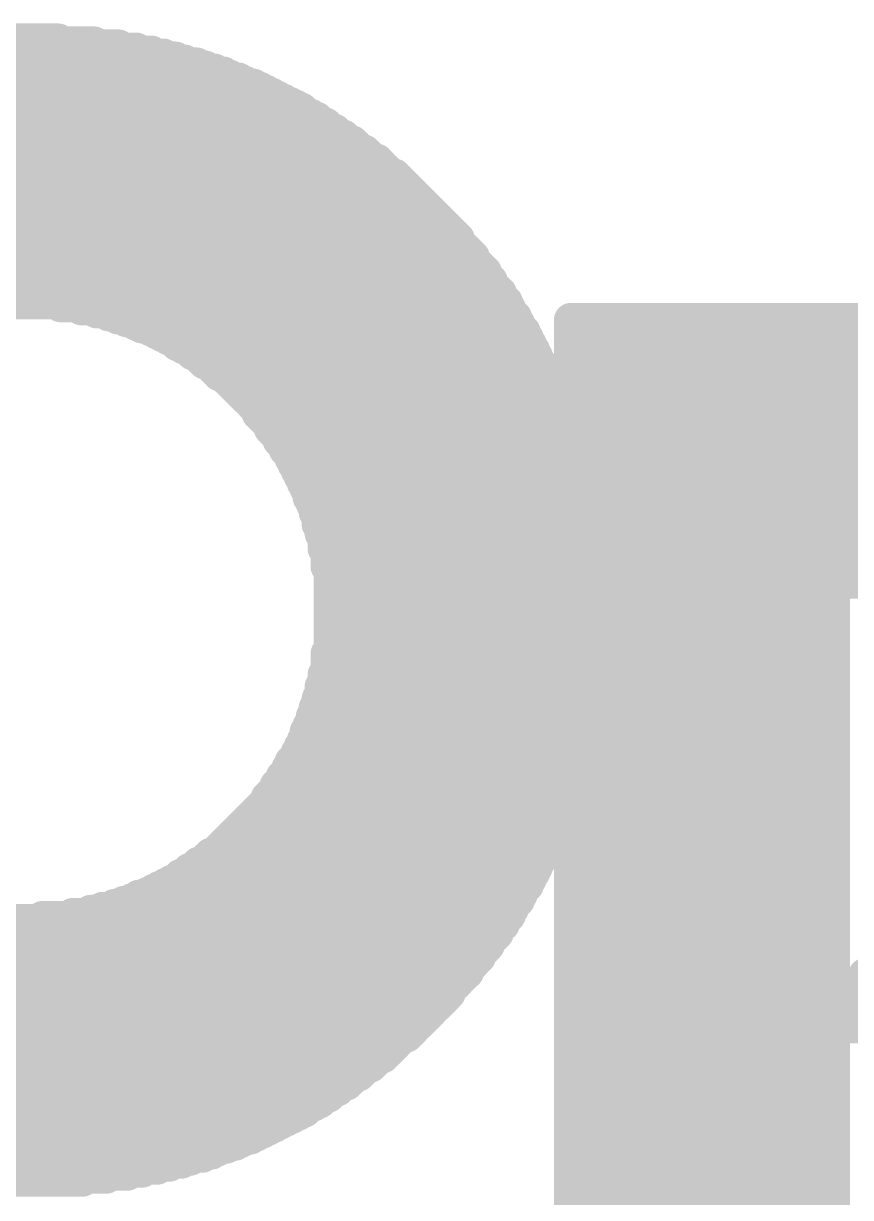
# Model space of a CAD drawing. Extents: x 97 to 206, y 100 to 175.
# Drawn here: x 154.054 to 155.256, y 163.493 to 165.199 of the extents above; entities that cross this region are included whole.
import ezdxf

# ---------------------------------------------------------------- set-up
doc = ezdxf.new("R2010")
doc.units = 0
doc.layers.get('0').update_dxf_attribs({"linetype": 'CONTINUOUS'})
doc.layers.add('SILK-TOP_PHO', color=9, linetype='CONTINUOUS')

# ---------------------------------------------------------------- blocks, each defined once
blk = doc.blocks.new('ROUND_117')
at = {"const_width": 0.02502}
blk.add_lwpolyline([(-0.01251, 0, 1), (0.01251, 0, 1)], format="xyb", close=True, dxfattribs=at)

msp = doc.modelspace()

# ---------------------------------------------------------------- linework, layer by layer
at = {"layer": 'SILK-TOP_PHO', "const_width": 0.050038}
for points in [[(153.889456, 165.160452), (154.217878, 165.160452)], [(153.915872, 165.165024), (154.191716, 165.165024)], [(153.95067, 165.169342), (154.156664, 165.169342)], [(154.002994, 165.17366), (154.10434, 165.17366)], [(153.815288, 165.14318), (154.287728, 165.14318)], [(153.832814, 165.147498), (154.27452, 165.147498)], [(153.85034, 165.151816), (154.257248, 165.151816)], [(153.867612, 165.156134), (154.239722, 165.156134)], [(153.762964, 165.125654), (154.34437, 165.125654)], [(153.776172, 165.129972), (154.331416, 165.129972)], [(153.789126, 165.13429), (154.318208, 165.13429)], [(153.802334, 165.138862), (154.305254, 165.138862)], [(153.719276, 165.108128), (154.388058, 165.108128)], [(153.732484, 165.112446), (154.375104, 165.112446)], [(153.74112, 165.117018), (154.366214, 165.117018)], [(153.754328, 165.121336), (154.35326, 165.121336)], [(153.684478, 165.090602), (154.42311, 165.090602)], [(153.693114, 165.095174), (154.41422, 165.095174)], [(153.70175, 165.099492), (154.405584, 165.099492)], [(153.71064, 165.10381), (154.396948, 165.10381)], [(153.649426, 165.07333), (154.457908, 165.07333)], [(153.658062, 165.077648), (154.449272, 165.077648)], [(153.666952, 165.081966), (154.440382, 165.081966)], [(153.675588, 165.086284), (154.431746, 165.086284)], [(153.627582, 165.060122), (154.479752, 165.060122)], [(153.636472, 165.06444), (154.471116, 165.06444)], [(153.645108, 165.069012), (154.462226, 165.069012)], [(153.60142, 165.042596), (154.505914, 165.042596)], [(153.605738, 165.047168), (154.497278, 165.047168)], [(153.614628, 165.051486), (154.49296, 165.051486)], [(153.623264, 165.055804), (154.48407, 165.055804)], [(153.575258, 165.025324), (154.532076, 165.025324)], [(153.583894, 165.029642), (154.52344, 165.029642)], [(153.588212, 165.03396), (154.519122, 165.03396)], [(153.597102, 165.038278), (154.510232, 165.038278)], [(153.553414, 165.007798), (154.55392, 165.007798)], [(153.557732, 165.012116), (154.549602, 165.012116)], [(153.566622, 165.016434), (154.540966, 165.016434)], [(153.57094, 165.020752), (154.536648, 165.020752)], [(153.53157, 164.990272), (154.575764, 164.990272)], [(153.535888, 164.99459), (154.571446, 164.99459)], [(153.540206, 164.999162), (154.567128, 164.999162)], [(153.549096, 165.00348), (154.558492, 165.00348)], [(153.509726, 164.972746), (154.597608, 164.972746)], [(153.514044, 164.977318), (154.59329, 164.977318)], [(153.522934, 164.981636), (154.584654, 164.981636)], [(153.527252, 164.985954), (154.580082, 164.985954)], [(153.4922, 164.955474), (154.615134, 164.955474)], [(153.496772, 164.959792), (154.610816, 164.959792)], [(153.50109, 164.96411), (154.606498, 164.96411)], [(153.505408, 164.968428), (154.601926, 164.968428)], [(153.474928, 164.937948), (154.63266, 164.937948)], [(153.479246, 164.942266), (154.628342, 164.942266)], [(153.483564, 164.946584), (154.62377, 164.946584)], [(153.487882, 164.950902), (154.619452, 164.950902)], [(153.457402, 164.920422), (154.649932, 164.920422)], [(153.46172, 164.92474), (154.645614, 164.92474)], [(153.466038, 164.929312), (154.641296, 164.929312)], [(153.470356, 164.93363), (154.636978, 164.93363)], [(153.439876, 164.902896), (154.667458, 164.902896)], [(153.444194, 164.907468), (154.66314, 164.907468)], [(153.448512, 164.911786), (154.658822, 164.911786)], [(153.453084, 164.916104), (154.654504, 164.916104)], [(153.426922, 164.889942), (154.680666, 164.889942)], [(153.43124, 164.89426), (154.676348, 164.89426)], [(153.435558, 164.898578), (154.671776, 164.898578)], [(153.413714, 164.872416), (154.69362, 164.872416)], [(153.418032, 164.881052), (154.684984, 164.881052)], [(153.418032, 164.876734), (154.689302, 164.876734)], [(153.42235, 164.885624), (154.684984, 164.885624)], [(153.400506, 164.859462), (154.706828, 164.859462)], [(153.400506, 164.85489), (154.706828, 164.85489)], [(153.405078, 164.86378), (154.70251, 164.86378)], [(153.409396, 164.868098), (154.698192, 164.868098)], [(153.383234, 164.837618), (154.724354, 164.837618)], [(153.387552, 164.841936), (154.719782, 164.841936)], [(153.39187, 164.846254), (154.715464, 164.846254)], [(153.396188, 164.850572), (154.711146, 164.850572)], [(153.374344, 164.82441), (154.73299, 164.82441)], [(153.374344, 164.820092), (154.73299, 164.820092)], [(153.378662, 164.828728), (154.728672, 164.828728)], [(153.383234, 164.833046), (154.724354, 164.833046)], [(153.36139, 164.806884), (154.746198, 164.806884)], [(153.36139, 164.802566), (154.746198, 164.802566)], [(153.365708, 164.811202), (154.741626, 164.811202)], [(153.370026, 164.815774), (154.737308, 164.815774)], [(153.3525, 164.79393), (154.754834, 164.79393)], [(153.357072, 164.798248), (154.750516, 164.798248)], [(154.107896, 164.789612), (154.754834, 164.789612)], [(154.138376, 164.78504), (154.759152, 164.78504)], [(154.16022, 164.780722), (154.759152, 164.780722)], [(154.177746, 164.776404), (154.76347, 164.776404)], [(154.1907, 164.772086), (154.768042, 164.772086)], [(154.203908, 164.767768), (154.768042, 164.767768)], [(154.850084, 164.767768), (155.662884, 164.767768)], [(154.216862, 164.763196), (154.77236, 164.763196)], [(154.225752, 164.758878), (154.77236, 164.758878)], [(154.238706, 164.75456), (154.776678, 164.75456)], [(154.247596, 164.750242), (154.780996, 164.750242)], [(154.850084, 164.763196), (155.697682, 164.763196)], [(154.850084, 164.758878), (155.724098, 164.758878)], [(154.850084, 164.75456), (155.74137, 164.75456)], [(154.850084, 164.750242), (155.758896, 164.750242)], [(154.256232, 164.745924), (154.780996, 164.745924)], [(154.265122, 164.741352), (154.785314, 164.741352)], [(154.273758, 164.737034), (154.785314, 164.737034)], [(154.278076, 164.732716), (154.789632, 164.732716)], [(154.850084, 164.745924), (155.772104, 164.745924)], [(154.850084, 164.741352), (155.785058, 164.741352)], [(154.850084, 164.737034), (155.798266, 164.737034)], [(154.850084, 164.732716), (155.81122, 164.732716)], [(154.286712, 164.728398), (154.789632, 164.728398)], [(154.295602, 164.72408), (154.794204, 164.72408)], [(154.29992, 164.719762), (154.794204, 164.719762)], [(154.308556, 164.71519), (154.798522, 164.71519)], [(154.850084, 164.728398), (155.82011, 164.728398)], [(154.850084, 164.72408), (155.828746, 164.72408)], [(154.850084, 164.719762), (155.837382, 164.719762)], [(154.850084, 164.71519), (155.846272, 164.71519)], [(154.313128, 164.710872), (154.798522, 164.710872)], [(154.317446, 164.706554), (154.80284, 164.706554)], [(154.326082, 164.702236), (154.80284, 164.702236)], [(154.850084, 164.710872), (155.854908, 164.710872)], [(154.850084, 164.706554), (155.863798, 164.706554)], [(154.850084, 164.702236), (155.872434, 164.702236)], [(154.3304, 164.697918), (154.807158, 164.697918)], [(154.334972, 164.693346), (154.807158, 164.693346)], [(154.33929, 164.689028), (154.811476, 164.689028)], [(154.347926, 164.68471), (154.811476, 164.68471)], [(154.850084, 164.697918), (155.876752, 164.697918)], [(154.850084, 164.693346), (155.885642, 164.693346)], [(154.850084, 164.689028), (155.88996, 164.689028)], [(154.850084, 164.68471), (155.898596, 164.68471)], [(154.352244, 164.680392), (154.816048, 164.680392)], [(154.356562, 164.676074), (154.816048, 164.676074)], [(154.361134, 164.671502), (154.820366, 164.671502)], [(154.365452, 164.667184), (154.820366, 164.667184)], [(154.850084, 164.680392), (155.902914, 164.680392)], [(154.850084, 164.676074), (155.911804, 164.676074)], [(154.850084, 164.671502), (155.916122, 164.671502)], [(154.850084, 164.667184), (155.92044, 164.667184)], [(154.36977, 164.662866), (154.820366, 164.662866)], [(154.374088, 164.658548), (154.824684, 164.658548)], [(154.378406, 164.65423), (154.824684, 164.65423)], [(154.382978, 164.649912), (154.829002, 164.649912)], [(154.850084, 164.662866), (155.929076, 164.662866)], [(154.850084, 164.658548), (155.933648, 164.658548)], [(154.850084, 164.65423), (155.937966, 164.65423)], [(154.850084, 164.649912), (155.942284, 164.649912)], [(154.387296, 164.64534), (154.829002, 164.64534)], [(154.391614, 164.641022), (154.829002, 164.641022)], [(154.395932, 164.636704), (154.83332, 164.636704)], [(154.395932, 164.632386), (154.83332, 164.632386)], [(154.850084, 164.64534), (155.95092, 164.64534)], [(154.850084, 164.641022), (155.955492, 164.641022)], [(154.850084, 164.636704), (155.95981, 164.636704)], [(154.850084, 164.632386), (155.964128, 164.632386)], [(154.40025, 164.628068), (154.83332, 164.628068)], [(154.404822, 164.623496), (154.837892, 164.623496)], [(154.40914, 164.619178), (154.837892, 164.619178)], [(154.413458, 164.61486), (154.837892, 164.61486)], [(154.850084, 164.628068), (155.968446, 164.628068)], [(154.850084, 164.623496), (155.972764, 164.623496)], [(154.850084, 164.619178), (155.977082, 164.619178)], [(154.850084, 164.61486), (155.981654, 164.61486)], [(154.413458, 164.610542), (154.84221, 164.610542)], [(154.417776, 164.606224), (154.84221, 164.606224)], [(154.422094, 164.601652), (154.84221, 164.601652)], [(154.426412, 164.597334), (155.998926, 164.597334)], [(154.850084, 164.610542), (155.985972, 164.610542)], [(154.850084, 164.606224), (155.99029, 164.606224)], [(154.850084, 164.601652), (155.994608, 164.601652)], [(154.426412, 164.593016), (156.003498, 164.593016)], [(154.430984, 164.588698), (156.003498, 164.588698)], [(154.435302, 164.58438), (156.007816, 164.58438)], [(154.435302, 164.580062), (156.012134, 164.580062)], [(154.43962, 164.57549), (156.016452, 164.57549)], [(154.443938, 164.571172), (156.02077, 164.571172)], [(154.443938, 164.566854), (156.02077, 164.566854)], [(154.448256, 164.562536), (156.025342, 164.562536)], [(154.448256, 164.558218), (156.02966, 164.558218)], [(154.452828, 164.553646), (156.033978, 164.553646)], [(154.452828, 164.549328), (156.033978, 164.549328)], [(154.457146, 164.54501), (156.038296, 164.54501)], [(154.457146, 164.540692), (156.042614, 164.540692)], [(154.461464, 164.536374), (156.042614, 164.536374)], [(154.461464, 164.531802), (156.046932, 164.531802)], [(154.465782, 164.527484), (156.051504, 164.527484)], [(154.465782, 164.523166), (156.051504, 164.523166)], [(154.4701, 164.518848), (156.055822, 164.518848)], [(154.4701, 164.51453), (156.06014, 164.51453)], [(154.4701, 164.510212), (156.06014, 164.510212)], [(154.474672, 164.50564), (156.064458, 164.50564)], [(154.474672, 164.501322), (156.064458, 164.501322)], [(154.47899, 164.497004), (156.068776, 164.497004)], [(154.47899, 164.492686), (156.068776, 164.492686)], [(154.47899, 164.488368), (156.073348, 164.488368)], [(154.483308, 164.483796), (156.073348, 164.483796)], [(154.483308, 164.479478), (156.077666, 164.479478)], [(154.483308, 164.47516), (156.077666, 164.47516)], [(154.483308, 164.470842), (156.081984, 164.470842)], [(154.487626, 164.466524), (156.081984, 164.466524)], [(154.487626, 164.461952), (156.086302, 164.461952)], [(154.487626, 164.457634), (156.086302, 164.457634)], [(154.491944, 164.453316), (156.09062, 164.453316)], [(154.491944, 164.448998), (156.09062, 164.448998)], [(154.491944, 164.44468), (156.09062, 164.44468)], [(154.491944, 164.440362), (156.095192, 164.440362)], [(154.491944, 164.43579), (156.095192, 164.43579)], [(154.496262, 164.431472), (156.095192, 164.431472)], [(154.496262, 164.427154), (156.531564, 164.427154)], [(154.496262, 164.422836), (156.522928, 164.422836)], [(154.496262, 164.418518), (156.51861, 164.418518)], [(154.496262, 164.413946), (156.50972, 164.413946)], [(154.496262, 164.409628), (156.505402, 164.409628)], [(154.500834, 164.40531), (156.501084, 164.40531)], [(154.500834, 164.400992), (156.496766, 164.400992)], [(154.500834, 164.396674), (156.492448, 164.396674)], [(154.500834, 164.392102), (156.483558, 164.392102)], [(154.500834, 164.387784), (156.47924, 164.387784)], [(154.500834, 164.383466), (155.230576, 164.383466)], [(154.500834, 164.379148), (155.230576, 164.379148)], [(154.500834, 164.37483), (155.230576, 164.37483)], [(154.500834, 164.370512), (155.230576, 164.370512)], [(154.500834, 164.36594), (155.230576, 164.36594)], [(154.500834, 164.361622), (155.230576, 164.361622)], [(154.500834, 164.357304), (155.230576, 164.357304)], [(154.500834, 164.352986), (155.230576, 164.352986)], [(154.500834, 164.348668), (155.230576, 164.348668)], [(154.500834, 164.344096), (155.230576, 164.344096)], [(154.500834, 164.339778), (155.230576, 164.339778)], [(154.500834, 164.33546), (155.230576, 164.33546)], [(154.500834, 164.331142), (155.230576, 164.331142)], [(154.500834, 164.326824), (155.230576, 164.326824)], [(154.500834, 164.322252), (155.230576, 164.322252)], [(154.500834, 164.317934), (155.230576, 164.317934)], [(154.500834, 164.313616), (155.230576, 164.313616)], [(154.500834, 164.309298), (155.230576, 164.309298)], [(154.500834, 164.30498), (155.230576, 164.30498)], [(154.500834, 164.300662), (155.230576, 164.300662)], [(154.500834, 164.29609), (155.230576, 164.29609)], [(154.500834, 164.291772), (155.230576, 164.291772)], [(154.496262, 164.283136), (155.230576, 164.283136)], [(154.496262, 164.278818), (155.230576, 164.278818)], [(154.496262, 164.274246), (155.230576, 164.274246)], [(154.500834, 164.287454), (155.230576, 164.287454)], [(154.496262, 164.269928), (155.230576, 164.269928)], [(154.496262, 164.26561), (155.230576, 164.26561)], [(154.496262, 164.261292), (155.230576, 164.261292)], [(154.496262, 164.256974), (155.230576, 164.256974)], [(154.491944, 164.252402), (155.230576, 164.252402)], [(154.491944, 164.248084), (155.230576, 164.248084)], [(154.491944, 164.243766), (155.230576, 164.243766)], [(154.491944, 164.239448), (155.230576, 164.239448)], [(154.487626, 164.23513), (155.230576, 164.23513)], [(154.487626, 164.230812), (155.230576, 164.230812)], [(154.487626, 164.22624), (155.230576, 164.22624)], [(154.487626, 164.221922), (155.230576, 164.221922)], [(154.47899, 164.204396), (155.230576, 164.204396)], [(154.483308, 164.217604), (155.230576, 164.217604)], [(154.483308, 164.213286), (155.230576, 164.213286)], [(154.483308, 164.208968), (155.230576, 164.208968)], [(154.474672, 164.191442), (155.230576, 164.191442)], [(154.474672, 164.187124), (155.230576, 164.187124)], [(154.47899, 164.200078), (155.230576, 164.200078)], [(154.47899, 164.19576), (155.230576, 164.19576)], [(154.465782, 164.169598), (155.230576, 164.169598)], [(154.4701, 164.178234), (155.230576, 164.178234)], [(154.4701, 164.173916), (155.230576, 164.173916)], [(154.474672, 164.182552), (155.230576, 164.182552)], [(154.461464, 164.15639), (155.230576, 164.15639)], [(154.465782, 164.16528), (155.230576, 164.16528)], [(154.465782, 164.160962), (155.230576, 164.160962)], [(154.452828, 164.139118), (155.230576, 164.139118)], [(154.457146, 164.147754), (155.230576, 164.147754)], [(154.457146, 164.143436), (155.230576, 164.143436)], [(154.461464, 164.152072), (155.230576, 164.152072)], [(154.443938, 164.12591), (155.230576, 164.12591)], [(154.443938, 164.121592), (155.230576, 164.121592)], [(154.448256, 164.130228), (155.230576, 164.130228)], [(154.452828, 164.134546), (155.230576, 164.134546)], [(154.430984, 164.104066), (155.230576, 164.104066)], [(154.435302, 164.108384), (155.230576, 164.108384)], [(154.43962, 164.117274), (155.230576, 164.117274)], [(154.43962, 164.112702), (155.230576, 164.112702)], [(154.422094, 164.091112), (155.230576, 164.091112)], [(154.422094, 164.08654), (154.84221, 164.08654)], [(154.426412, 164.09543), (155.230576, 164.09543)], [(154.430984, 164.099748), (155.230576, 164.099748)], [(154.850084, 164.08654), (155.230576, 164.08654)], [(154.40914, 164.073586), (154.837892, 164.073586)], [(154.40914, 164.069268), (154.837892, 164.069268)], [(154.413458, 164.077904), (154.84221, 164.077904)], [(154.417776, 164.082222), (154.84221, 164.082222)], [(154.850084, 164.082222), (155.230576, 164.082222)], [(154.850084, 164.077904), (155.230576, 164.077904)], [(154.850084, 164.073586), (155.230576, 164.073586)], [(154.850084, 164.069268), (155.230576, 164.069268)], [(154.391614, 164.051742), (154.83332, 164.051742)], [(154.395932, 164.05606), (154.83332, 164.05606)], [(154.40025, 164.060378), (154.83332, 164.060378)], [(154.404822, 164.064696), (154.837892, 164.064696)], [(154.850084, 164.064696), (155.230576, 164.064696)], [(154.850084, 164.060378), (155.230576, 164.060378)], [(154.850084, 164.05606), (155.230576, 164.05606)], [(154.850084, 164.051742), (155.230576, 164.051742)], [(154.374088, 164.034216), (154.824684, 164.034216)], [(154.378406, 164.038534), (154.824684, 164.038534)], [(154.382978, 164.042852), (154.829002, 164.042852)], [(154.387296, 164.047424), (154.829002, 164.047424)], [(154.850084, 164.047424), (155.230576, 164.047424)], [(154.850084, 164.042852), (155.230576, 164.042852)], [(154.850084, 164.038534), (155.230576, 164.038534)], [(154.850084, 164.034216), (155.230576, 164.034216)], [(154.356562, 164.01669), (154.816048, 164.01669)], [(154.361134, 164.021262), (154.820366, 164.021262)], [(154.365452, 164.02558), (154.820366, 164.02558)], [(154.36977, 164.029898), (154.824684, 164.029898)], [(154.850084, 164.029898), (155.230576, 164.029898)], [(154.850084, 164.02558), (155.230576, 164.02558)], [(154.850084, 164.021262), (155.230576, 164.021262)], [(154.850084, 164.01669), (155.230576, 164.01669)], [(154.33929, 163.999418), (154.811476, 163.999418)], [(154.343608, 164.003736), (154.811476, 164.003736)], [(154.347926, 164.008054), (154.811476, 164.008054)], [(154.352244, 164.012372), (154.816048, 164.012372)], [(154.850084, 164.012372), (155.230576, 164.012372)], [(154.850084, 164.008054), (155.230576, 164.008054)], [(154.850084, 164.003736), (155.230576, 164.003736)], [(154.850084, 163.999418), (155.230576, 163.999418)], [(154.317446, 163.981892), (154.80284, 163.981892)], [(154.321764, 163.98621), (154.80284, 163.98621)], [(154.326082, 163.990528), (154.807158, 163.990528)], [(154.334972, 163.994846), (154.807158, 163.994846)], [(154.850084, 163.994846), (155.230576, 163.994846)], [(154.850084, 163.990528), (155.230576, 163.990528)], [(154.850084, 163.98621), (155.230576, 163.98621)], [(154.850084, 163.981892), (155.230576, 163.981892)], [(154.295602, 163.968684), (154.794204, 163.968684)], [(154.304238, 163.973002), (154.798522, 163.973002)], [(154.308556, 163.977574), (154.798522, 163.977574)], [(154.850084, 163.977574), (155.230576, 163.977574)], [(154.850084, 163.973002), (155.230576, 163.973002)], [(154.850084, 163.968684), (155.230576, 163.968684)], [(154.26944, 163.951412), (154.785314, 163.951412)], [(154.278076, 163.95573), (154.789632, 163.95573)], [(154.282394, 163.960048), (154.789632, 163.960048)], [(154.291284, 163.964366), (154.794204, 163.964366)], [(154.850084, 163.964366), (155.230576, 163.964366)], [(154.850084, 163.960048), (155.230576, 163.960048)], [(154.850084, 163.95573), (155.230576, 163.95573)], [(154.850084, 163.951412), (155.230576, 163.951412)], [(154.234388, 163.933886), (154.776678, 163.933886)], [(154.243278, 163.938204), (154.776678, 163.938204)], [(154.251914, 163.942522), (154.780996, 163.942522)], [(154.26055, 163.94684), (154.785314, 163.94684)], [(154.850084, 163.94684), (155.230576, 163.94684)], [(154.850084, 163.942522), (155.230576, 163.942522)], [(154.850084, 163.938204), (155.230576, 163.938204)], [(154.850084, 163.933886), (155.230576, 163.933886)], [(154.186382, 163.91636), (154.76347, 163.91636)], [(154.19959, 163.920678), (154.768042, 163.920678)], [(154.212544, 163.924996), (154.77236, 163.924996)], [(154.221434, 163.929568), (154.77236, 163.929568)], [(154.850084, 163.929568), (155.230576, 163.929568)], [(154.850084, 163.924996), (155.230576, 163.924996)], [(154.850084, 163.920678), (155.230576, 163.920678)], [(154.850084, 163.91636), (155.230576, 163.91636)], [(154.081734, 163.898834), (154.754834, 163.898834)], [(154.125422, 163.903152), (154.759152, 163.903152)], [(154.151584, 163.907724), (154.759152, 163.907724)], [(154.168856, 163.912042), (154.76347, 163.912042)], [(154.850084, 163.912042), (155.230576, 163.912042)], [(154.850084, 163.907724), (155.230576, 163.907724)], [(154.850084, 163.903152), (155.230576, 163.903152)], [(154.850084, 163.898834), (155.230576, 163.898834)], [(153.357072, 163.894516), (154.750516, 163.894516)], [(153.357072, 163.890198), (154.750516, 163.890198)], [(153.36139, 163.88588), (154.746198, 163.88588)], [(153.365708, 163.881562), (154.741626, 163.881562)], [(154.850084, 163.894516), (155.230576, 163.894516)], [(154.850084, 163.890198), (155.230576, 163.890198)], [(154.850084, 163.88588), (155.230576, 163.88588)], [(154.850084, 163.881562), (155.230576, 163.881562)], [(153.365708, 163.87699), (154.741626, 163.87699)], [(153.370026, 163.872672), (154.737308, 163.872672)], [(153.374344, 163.868354), (154.73299, 163.868354)], [(153.378662, 163.864036), (154.728672, 163.864036)], [(154.850084, 163.87699), (155.230576, 163.87699)], [(154.850084, 163.872672), (155.230576, 163.872672)], [(154.850084, 163.868354), (155.230576, 163.868354)], [(154.850084, 163.864036), (155.230576, 163.864036)], [(153.378662, 163.859718), (154.728672, 163.859718)], [(153.383234, 163.855146), (154.724354, 163.855146)], [(153.387552, 163.850828), (154.719782, 163.850828)], [(153.39187, 163.84651), (154.715464, 163.84651)], [(154.850084, 163.859718), (155.230576, 163.859718)], [(154.850084, 163.855146), (155.230576, 163.855146)], [(154.850084, 163.850828), (155.230576, 163.850828)], [(154.850084, 163.84651), (155.230576, 163.84651)], [(153.39187, 163.842192), (154.715464, 163.842192)], [(153.396188, 163.837874), (154.711146, 163.837874)], [(153.400506, 163.833302), (154.706828, 163.833302)], [(153.405078, 163.828984), (154.70251, 163.828984)], [(154.850084, 163.842192), (155.230576, 163.842192)], [(154.850084, 163.837874), (155.230576, 163.837874)], [(154.850084, 163.833302), (155.230576, 163.833302)], [(154.850084, 163.828984), (155.230576, 163.828984)], [(153.409396, 163.824666), (154.698192, 163.824666)], [(153.409396, 163.820348), (154.698192, 163.820348)], [(153.413714, 163.81603), (154.69362, 163.81603)], [(153.418032, 163.811712), (154.689302, 163.811712)], [(154.850084, 163.824666), (155.230576, 163.824666)], [(154.850084, 163.820348), (155.230576, 163.820348)], [(154.850084, 163.81603), (155.230576, 163.81603)], [(154.850084, 163.811712), (155.230576, 163.811712)], [(155.27782, 163.81603), (155.885642, 163.81603)], [(155.27782, 163.811712), (155.876752, 163.811712)], [(153.42235, 163.80714), (154.684984, 163.80714)], [(153.426922, 163.802822), (154.680666, 163.802822)], [(153.43124, 163.798504), (154.676348, 163.798504)], [(153.435558, 163.794186), (154.671776, 163.794186)], [(154.850084, 163.80714), (155.230576, 163.80714)], [(154.850084, 163.802822), (155.230576, 163.802822)], [(154.850084, 163.798504), (155.230576, 163.798504)], [(154.850084, 163.794186), (155.230576, 163.794186)], [(155.269184, 163.794186), (155.85059, 163.794186)], [(155.273502, 163.802822), (155.863798, 163.802822)], [(155.273502, 163.798504), (155.859226, 163.798504)], [(155.27782, 163.80714), (155.872434, 163.80714)], [(153.435558, 163.789868), (154.671776, 163.789868)], [(153.439876, 163.785296), (154.667458, 163.785296)], [(153.444194, 163.780978), (154.66314, 163.780978)], [(154.850084, 163.789868), (155.230576, 163.789868)], [(154.850084, 163.785296), (155.230576, 163.785296)], [(154.850084, 163.780978), (155.230576, 163.780978)], [(155.264612, 163.785296), (155.833064, 163.785296)], [(155.264612, 163.780978), (155.824428, 163.780978)], [(155.269184, 163.789868), (155.841954, 163.789868)], [(153.448512, 163.77666), (154.658822, 163.77666)], [(153.453084, 163.772342), (154.654504, 163.772342)], [(153.457402, 163.768024), (154.649932, 163.768024)], [(153.46172, 163.763452), (154.645614, 163.763452)], [(154.850084, 163.77666), (155.230576, 163.77666)], [(154.850084, 163.772342), (155.230576, 163.772342)], [(154.850084, 163.768024), (155.230576, 163.768024)], [(154.850084, 163.763452), (155.230576, 163.763452)], [(155.255976, 163.763452), (155.789376, 163.763452)], [(155.260294, 163.77666), (155.815792, 163.77666)], [(155.260294, 163.772342), (155.806902, 163.772342)], [(155.260294, 163.768024), (155.798266, 163.768024)], [(153.466038, 163.759134), (154.641296, 163.759134)], [(153.470356, 163.754816), (154.636978, 163.754816)], [(153.474928, 163.750498), (154.63266, 163.750498)], [(153.479246, 163.74618), (154.628342, 163.74618)], [(154.850084, 163.759134), (155.230576, 163.759134)], [(154.850084, 163.754816), (155.230576, 163.754816)], [(154.850084, 163.750498), (155.230576, 163.750498)], [(154.850084, 163.74618), (155.230576, 163.74618)], [(155.24734, 163.74618), (155.737052, 163.74618)], [(155.251658, 163.754816), (155.767532, 163.754816)], [(155.251658, 163.750498), (155.754578, 163.750498)], [(155.255976, 163.759134), (155.78074, 163.759134)], [(153.483564, 163.741862), (154.62377, 163.741862)], [(153.487882, 163.73729), (154.619452, 163.73729)], [(153.4922, 163.732972), (154.615134, 163.732972)], [(153.496772, 163.728654), (154.610816, 163.728654)], [(154.850084, 163.741862), (155.230576, 163.741862)], [(154.850084, 163.73729), (155.230576, 163.73729)], [(154.850084, 163.732972), (155.230576, 163.732972)], [(154.850084, 163.728654), (155.230576, 163.728654)], [(155.24734, 163.741862), (155.71089, 163.741862)], [(153.505408, 163.724336), (154.601926, 163.724336)], [(153.509726, 163.720018), (154.597608, 163.720018)], [(153.514044, 163.715446), (154.59329, 163.715446)], [(153.518362, 163.711128), (154.588972, 163.711128)], [(154.850084, 163.724336), (155.230576, 163.724336)], [(154.850084, 163.720018), (155.230576, 163.720018)], [(154.850084, 163.715446), (155.230576, 163.715446)], [(154.850084, 163.711128), (155.230576, 163.711128)], [(153.522934, 163.70681), (154.584654, 163.70681)], [(153.527252, 163.702492), (154.580082, 163.702492)], [(153.53157, 163.698174), (154.575764, 163.698174)], [(153.540206, 163.693602), (154.567128, 163.693602)], [(154.850084, 163.70681), (155.230576, 163.70681)], [(154.850084, 163.702492), (155.230576, 163.702492)], [(154.850084, 163.698174), (155.230576, 163.698174)], [(154.850084, 163.693602), (155.230576, 163.693602)], [(153.544778, 163.689284), (154.56281, 163.689284)], [(153.549096, 163.684966), (154.558492, 163.684966)], [(153.553414, 163.680648), (154.549602, 163.680648)], [(153.56205, 163.67633), (154.545284, 163.67633)], [(154.850084, 163.689284), (155.230576, 163.689284)], [(154.850084, 163.684966), (155.230576, 163.684966)], [(154.850084, 163.680648), (155.230576, 163.680648)], [(154.850084, 163.67633), (155.230576, 163.67633)], [(153.566622, 163.672012), (154.540966, 163.672012)], [(153.57094, 163.66744), (154.532076, 163.66744)], [(153.579576, 163.663122), (154.527758, 163.663122)], [(153.583894, 163.658804), (154.52344, 163.658804)], [(154.850084, 163.672012), (155.230576, 163.672012)], [(154.850084, 163.66744), (155.230576, 163.66744)], [(154.850084, 163.663122), (155.230576, 163.663122)], [(154.850084, 163.658804), (155.230576, 163.658804)], [(153.592784, 163.654486), (154.514804, 163.654486)], [(153.597102, 163.650168), (154.510232, 163.650168)], [(153.605738, 163.645596), (154.501596, 163.645596)], [(153.610056, 163.641278), (154.497278, 163.641278)], [(154.850084, 163.654486), (155.230576, 163.654486)], [(154.850084, 163.650168), (155.230576, 163.650168)], [(154.850084, 163.645596), (155.230576, 163.645596)], [(154.850084, 163.641278), (155.230576, 163.641278)], [(153.618946, 163.63696), (154.488642, 163.63696)], [(153.623264, 163.632642), (154.48407, 163.632642)], [(153.6319, 163.628324), (154.475434, 163.628324)], [(153.64079, 163.623752), (154.466798, 163.623752)], [(154.850084, 163.63696), (155.230576, 163.63696)], [(154.850084, 163.632642), (155.230576, 163.632642)], [(154.850084, 163.628324), (155.230576, 163.628324)], [(154.850084, 163.623752), (155.230576, 163.623752)], [(153.645108, 163.619434), (154.462226, 163.619434)], [(153.653744, 163.615116), (154.45359, 163.615116)], [(153.662634, 163.610798), (154.444954, 163.610798)], [(153.67127, 163.60648), (154.436064, 163.60648)], [(154.850084, 163.619434), (155.230576, 163.619434)], [(154.850084, 163.615116), (155.230576, 163.615116)], [(154.850084, 163.610798), (155.230576, 163.610798)], [(154.850084, 163.60648), (155.230576, 163.60648)], [(153.679906, 163.602162), (154.427428, 163.602162)], [(153.688796, 163.59759), (154.418792, 163.59759)], [(153.697432, 163.593272), (154.409902, 163.593272)], [(154.850084, 163.602162), (155.230576, 163.602162)], [(154.850084, 163.59759), (155.230576, 163.59759)], [(154.850084, 163.593272), (155.230576, 163.593272)], [(153.706322, 163.588954), (154.401266, 163.588954)], [(153.714958, 163.584636), (154.392376, 163.584636)], [(153.723594, 163.580318), (154.38374, 163.580318)], [(153.736802, 163.575746), (154.370532, 163.575746)], [(154.850084, 163.588954), (155.230576, 163.588954)], [(154.850084, 163.584636), (155.230576, 163.584636)], [(154.850084, 163.580318), (155.230576, 163.580318)], [(154.850084, 163.575746), (155.230576, 163.575746)], [(153.745438, 163.571428), (154.361896, 163.571428)], [(153.758646, 163.56711), (154.348942, 163.56711)], [(153.7716, 163.562792), (154.335734, 163.562792)], [(153.78049, 163.558474), (154.327098, 163.558474)], [(154.850084, 163.571428), (155.230576, 163.571428)], [(154.850084, 163.56711), (155.230576, 163.56711)], [(154.850084, 163.562792), (155.230576, 163.562792)], [(154.850084, 163.558474), (155.230576, 163.558474)], [(153.793444, 163.553902), (154.31389, 163.553902)], [(153.81097, 163.549584), (154.296364, 163.549584)], [(153.824178, 163.545266), (154.28341, 163.545266)], [(153.84145, 163.540948), (154.265884, 163.540948)], [(154.850084, 163.553902), (155.230576, 163.553902)], [(154.850084, 163.549584), (155.230576, 163.549584)], [(154.850084, 163.545266), (155.230576, 163.545266)], [(154.850084, 163.540948), (155.230576, 163.540948)], [(153.858976, 163.53663), (154.248358, 163.53663)], [(153.88082, 163.532312), (154.226514, 163.532312)], [(153.902664, 163.52774), (154.20467, 163.52774)], [(153.933144, 163.523422), (154.17419, 163.523422)], [(154.850084, 163.53663), (155.230576, 163.53663)], [(154.850084, 163.532312), (155.230576, 163.532312)], [(154.850084, 163.52774), (155.230576, 163.52774)], [(154.850084, 163.523422), (155.230576, 163.523422)], [(153.968196, 163.519104), (154.139392, 163.519104)], [(154.850084, 163.519104), (155.230576, 163.519104)], [(154.850084, 163.514786), (155.230576, 163.514786)], [(154.850084, 163.510468), (155.230576, 163.510468)], [(154.850084, 163.505896), (155.230576, 163.505896)], [(154.850084, 163.501578), (155.230576, 163.501578)], [(154.850084, 163.49726), (155.230576, 163.49726)], [(154.850084, 163.492942), (155.230576, 163.492942)], [(154.850084, 163.488624), (155.230576, 163.488624)], [(154.850084, 163.484052), (155.230576, 163.484052)], [(154.850084, 163.479734), (155.230576, 163.479734)], [(154.850084, 163.475416), (155.230576, 163.475416)], [(154.850084, 163.471098), (155.230576, 163.471098)]]:
    msp.add_lwpolyline(points, dxfattribs=at)

# ---------------------------------------------------------------- block references
at = {"layer": 'SILK-TOP_PHO'}
for p in [(154.10434, 165.17366), (154.156664, 165.169342), (154.191716, 165.165024), (154.217878, 165.160452), (154.239722, 165.156134), (154.257248, 165.151816), (154.27452, 165.147498), (154.287728, 165.14318), (154.305254, 165.138862), (154.318208, 165.13429), (154.331416, 165.129972), (154.34437, 165.125654), (154.35326, 165.121336), (154.366214, 165.117018), (154.375104, 165.112446), (154.388058, 165.108128), (154.396948, 165.10381), (154.405584, 165.099492), (154.41422, 165.095174), (154.42311, 165.090602), (154.431746, 165.086284), (154.440382, 165.081966), (154.449272, 165.077648), (154.457908, 165.07333), (154.462226, 165.069012), (154.471116, 165.06444), (154.479752, 165.060122), (154.48407, 165.055804), (154.49296, 165.051486), (154.497278, 165.047168), (154.505914, 165.042596), (154.510232, 165.038278), (154.519122, 165.03396), (154.52344, 165.029642), (154.532076, 165.025324), (154.536648, 165.020752), (154.540966, 165.016434), (154.549602, 165.012116), (154.55392, 165.007798), (154.558492, 165.00348), (154.567128, 164.999162), (154.571446, 164.99459), (154.575764, 164.990272), (154.580082, 164.985954), (154.584654, 164.981636), (154.59329, 164.977318), (154.597608, 164.972746), (154.601926, 164.968428), (154.606498, 164.96411), (154.610816, 164.959792), (154.615134, 164.955474), (154.619452, 164.950902), (154.62377, 164.946584), (154.628342, 164.942266), (154.63266, 164.937948), (154.636978, 164.93363), (154.641296, 164.929312), (154.645614, 164.92474), (154.649932, 164.920422), (154.654504, 164.916104), (154.658822, 164.911786), (154.66314, 164.907468), (154.667458, 164.902896), (154.671776, 164.898578), (154.676348, 164.89426), (154.680666, 164.889942), (154.684984, 164.885624), (154.684984, 164.881052), (154.689302, 164.876734), (154.69362, 164.872416), (154.698192, 164.868098), (154.70251, 164.86378), (154.706828, 164.859462), (154.706828, 164.85489), (154.711146, 164.850572), (154.715464, 164.846254), (154.719782, 164.841936), (154.724354, 164.837618), (154.724354, 164.833046), (154.728672, 164.828728), (154.73299, 164.82441), (154.73299, 164.820092), (154.737308, 164.815774), (154.741626, 164.811202), (154.746198, 164.806884), (154.746198, 164.802566), (154.107896, 164.789612), (154.138376, 164.78504), (154.750516, 164.798248), (154.754834, 164.79393), (154.754834, 164.789612), (154.759152, 164.78504), (154.16022, 164.780722), (154.177746, 164.776404), (154.1907, 164.772086), (154.203908, 164.767768), (154.759152, 164.780722), (154.76347, 164.776404), (154.768042, 164.772086), (154.768042, 164.767768), (154.850084, 164.767768), (154.216862, 164.763196), (154.225752, 164.758878), (154.238706, 164.75456), (154.247596, 164.750242), (154.77236, 164.763196), (154.77236, 164.758878), (154.776678, 164.75456), (154.780996, 164.750242), (154.850084, 164.763196), (154.850084, 164.758878), (154.850084, 164.75456), (154.850084, 164.750242), (154.256232, 164.745924), (154.265122, 164.741352), (154.273758, 164.737034), (154.278076, 164.732716), (154.780996, 164.745924), (154.785314, 164.741352), (154.785314, 164.737034), (154.789632, 164.732716), (154.850084, 164.745924), (154.850084, 164.741352), (154.850084, 164.737034), (154.850084, 164.732716), (154.286712, 164.728398), (154.295602, 164.72408), (154.29992, 164.719762), (154.308556, 164.71519), (154.789632, 164.728398), (154.794204, 164.72408), (154.794204, 164.719762), (154.798522, 164.71519), (154.850084, 164.728398), (154.850084, 164.72408), (154.850084, 164.719762), (154.850084, 164.71519), (154.313128, 164.710872), (154.317446, 164.706554), (154.326082, 164.702236), (154.798522, 164.710872), (154.80284, 164.706554), (154.80284, 164.702236), (154.850084, 164.710872), (154.850084, 164.706554), (154.850084, 164.702236), (154.3304, 164.697918), (154.334972, 164.693346), (154.33929, 164.689028), (154.347926, 164.68471), (154.807158, 164.697918), (154.807158, 164.693346), (154.811476, 164.689028), (154.811476, 164.68471), (154.850084, 164.697918), (154.850084, 164.693346), (154.850084, 164.689028), (154.850084, 164.68471), (154.352244, 164.680392), (154.356562, 164.676074), (154.361134, 164.671502), (154.365452, 164.667184), (154.816048, 164.680392), (154.816048, 164.676074), (154.820366, 164.671502), (154.820366, 164.667184), (154.850084, 164.680392), (154.850084, 164.676074), (154.850084, 164.671502), (154.850084, 164.667184), (154.36977, 164.662866), (154.374088, 164.658548), (154.378406, 164.65423), (154.382978, 164.649912), (154.820366, 164.662866), (154.824684, 164.658548), (154.824684, 164.65423), (154.829002, 164.649912), (154.850084, 164.662866), (154.850084, 164.658548), (154.850084, 164.65423), (154.850084, 164.649912), (154.387296, 164.64534), (154.391614, 164.641022), (154.395932, 164.636704), (154.395932, 164.632386), (154.829002, 164.64534), (154.829002, 164.641022), (154.83332, 164.636704), (154.83332, 164.632386), (154.850084, 164.64534), (154.850084, 164.641022), (154.850084, 164.636704), (154.850084, 164.632386), (154.40025, 164.628068), (154.404822, 164.623496), (154.40914, 164.619178), (154.413458, 164.61486), (154.83332, 164.628068), (154.837892, 164.623496), (154.837892, 164.619178), (154.837892, 164.61486), (154.850084, 164.628068), (154.850084, 164.623496), (154.850084, 164.619178), (154.850084, 164.61486), (154.413458, 164.610542), (154.417776, 164.606224), (154.422094, 164.601652), (154.426412, 164.597334), (154.84221, 164.610542), (154.84221, 164.606224), (154.84221, 164.601652), (154.850084, 164.610542), (154.850084, 164.606224), (154.850084, 164.601652), (154.426412, 164.593016), (154.430984, 164.588698), (154.435302, 164.58438), (154.435302, 164.580062), (154.43962, 164.57549), (154.443938, 164.571172), (154.443938, 164.566854), (154.448256, 164.562536), (154.448256, 164.558218), (154.452828, 164.553646), (154.452828, 164.549328), (154.457146, 164.54501), (154.457146, 164.540692), (154.461464, 164.536374), (154.461464, 164.531802), (154.465782, 164.527484), (154.465782, 164.523166), (154.4701, 164.518848), (154.4701, 164.51453), (154.4701, 164.510212), (154.474672, 164.50564), (154.474672, 164.501322), (154.47899, 164.497004), (154.47899, 164.492686), (154.47899, 164.488368), (154.483308, 164.483796), (154.483308, 164.479478), (154.483308, 164.47516), (154.483308, 164.470842), (154.487626, 164.466524), (154.487626, 164.461952), (154.487626, 164.457634), (154.491944, 164.453316), (154.491944, 164.448998), (154.491944, 164.44468), (154.491944, 164.440362), (154.491944, 164.43579), (154.496262, 164.431472), (154.496262, 164.427154), (154.496262, 164.422836), (154.496262, 164.418518), (154.496262, 164.413946), (154.496262, 164.409628), (154.500834, 164.40531), (154.500834, 164.400992), (154.500834, 164.396674), (154.500834, 164.392102), (154.500834, 164.387784), (154.500834, 164.383466), (154.500834, 164.379148), (154.500834, 164.37483), (155.230576, 164.383466), (155.230576, 164.379148), (155.230576, 164.37483), (154.500834, 164.370512), (154.500834, 164.36594), (154.500834, 164.361622), (154.500834, 164.357304), (155.230576, 164.370512), (155.230576, 164.36594), (155.230576, 164.361622), (155.230576, 164.357304), (154.500834, 164.352986), (154.500834, 164.348668), (154.500834, 164.344096), (155.230576, 164.352986), (155.230576, 164.348668), (155.230576, 164.344096), (154.500834, 164.339778), (154.500834, 164.33546), (154.500834, 164.331142), (154.500834, 164.326824), (155.230576, 164.339778), (155.230576, 164.33546), (155.230576, 164.331142), (155.230576, 164.326824), (154.500834, 164.322252), (154.500834, 164.317934), (154.500834, 164.313616), (154.500834, 164.309298), (155.230576, 164.322252), (155.230576, 164.317934), (155.230576, 164.313616), (155.230576, 164.309298), (154.500834, 164.30498), (154.500834, 164.300662), (154.500834, 164.29609), (154.500834, 164.291772), (155.230576, 164.30498), (155.230576, 164.300662), (155.230576, 164.29609), (155.230576, 164.291772), (154.496262, 164.283136), (154.496262, 164.278818), (154.496262, 164.274246), (154.500834, 164.287454), (155.230576, 164.287454), (155.230576, 164.283136), (155.230576, 164.278818), (155.230576, 164.274246), (154.496262, 164.269928), (154.496262, 164.26561), (154.496262, 164.261292), (154.496262, 164.256974), (155.230576, 164.269928), (155.230576, 164.26561), (155.230576, 164.261292), (155.230576, 164.256974), (154.491944, 164.252402), (154.491944, 164.248084), (154.491944, 164.243766), (154.491944, 164.239448), (155.230576, 164.252402), (155.230576, 164.248084), (155.230576, 164.243766), (155.230576, 164.239448), (154.487626, 164.23513), (154.487626, 164.230812), (154.487626, 164.22624), (154.487626, 164.221922), (155.230576, 164.23513), (155.230576, 164.230812), (155.230576, 164.22624), (155.230576, 164.221922), (154.47899, 164.204396), (154.483308, 164.217604), (154.483308, 164.213286), (154.483308, 164.208968), (155.230576, 164.217604), (155.230576, 164.213286), (155.230576, 164.208968), (155.230576, 164.204396), (154.474672, 164.191442), (154.474672, 164.187124), (154.47899, 164.200078), (154.47899, 164.19576), (155.230576, 164.200078), (155.230576, 164.19576), (155.230576, 164.191442), (155.230576, 164.187124), (154.465782, 164.169598), (154.4701, 164.178234), (154.4701, 164.173916), (154.474672, 164.182552), (155.230576, 164.182552), (155.230576, 164.178234), (155.230576, 164.173916), (155.230576, 164.169598), (154.461464, 164.15639), (154.465782, 164.16528), (154.465782, 164.160962), (155.230576, 164.16528), (155.230576, 164.160962), (155.230576, 164.15639), (154.452828, 164.139118), (154.457146, 164.147754), (154.457146, 164.143436), (154.461464, 164.152072), (155.230576, 164.152072), (155.230576, 164.147754), (155.230576, 164.143436), (155.230576, 164.139118), (154.443938, 164.12591), (154.443938, 164.121592), (154.448256, 164.130228), (154.452828, 164.134546), (155.230576, 164.134546), (155.230576, 164.130228), (155.230576, 164.12591), (155.230576, 164.121592), (154.430984, 164.104066), (154.435302, 164.108384), (154.43962, 164.117274), (154.43962, 164.112702), (155.230576, 164.117274), (155.230576, 164.112702), (155.230576, 164.108384), (155.230576, 164.104066), (154.422094, 164.091112), (154.422094, 164.08654), (154.426412, 164.09543), (154.430984, 164.099748), (154.84221, 164.08654), (154.850084, 164.08654), (155.230576, 164.099748), (155.230576, 164.09543), (155.230576, 164.091112), (155.230576, 164.08654), (154.40914, 164.073586), (154.40914, 164.069268), (154.413458, 164.077904), (154.417776, 164.082222), (154.837892, 164.073586), (154.837892, 164.069268), (154.84221, 164.082222), (154.84221, 164.077904), (154.850084, 164.082222), (154.850084, 164.077904), (154.850084, 164.073586), (154.850084, 164.069268), (155.230576, 164.082222), (155.230576, 164.077904), (155.230576, 164.073586), (155.230576, 164.069268), (154.391614, 164.051742), (154.395932, 164.05606), (154.40025, 164.060378), (154.404822, 164.064696), (154.83332, 164.060378), (154.83332, 164.05606), (154.83332, 164.051742), (154.837892, 164.064696), (154.850084, 164.064696), (154.850084, 164.060378), (154.850084, 164.05606), (154.850084, 164.051742), (155.230576, 164.064696), (155.230576, 164.060378), (155.230576, 164.05606), (155.230576, 164.051742), (154.374088, 164.034216), (154.378406, 164.038534), (154.382978, 164.042852), (154.387296, 164.047424), (154.824684, 164.038534), (154.824684, 164.034216), (154.829002, 164.047424), (154.829002, 164.042852), (154.850084, 164.047424), (154.850084, 164.042852), (154.850084, 164.038534), (154.850084, 164.034216), (155.230576, 164.047424), (155.230576, 164.042852), (155.230576, 164.038534), (155.230576, 164.034216), (154.356562, 164.01669), (154.361134, 164.021262), (154.365452, 164.02558), (154.36977, 164.029898), (154.816048, 164.01669), (154.820366, 164.02558), (154.820366, 164.021262), (154.824684, 164.029898), (154.850084, 164.029898), (154.850084, 164.02558), (154.850084, 164.021262), (154.850084, 164.01669), (155.230576, 164.029898), (155.230576, 164.02558), (155.230576, 164.021262), (155.230576, 164.01669), (154.33929, 163.999418), (154.343608, 164.003736), (154.347926, 164.008054), (154.352244, 164.012372), (154.811476, 164.008054), (154.811476, 164.003736), (154.811476, 163.999418), (154.816048, 164.012372), (154.850084, 164.012372), (154.850084, 164.008054), (154.850084, 164.003736), (154.850084, 163.999418), (155.230576, 164.012372), (155.230576, 164.008054), (155.230576, 164.003736), (155.230576, 163.999418), (154.317446, 163.981892), (154.321764, 163.98621), (154.326082, 163.990528), (154.334972, 163.994846), (154.80284, 163.98621), (154.80284, 163.981892), (154.807158, 163.994846), (154.807158, 163.990528), (154.850084, 163.994846), (154.850084, 163.990528), (154.850084, 163.98621), (154.850084, 163.981892), (155.230576, 163.994846), (155.230576, 163.990528), (155.230576, 163.98621), (155.230576, 163.981892), (154.295602, 163.968684), (154.304238, 163.973002), (154.308556, 163.977574), (154.794204, 163.968684), (154.798522, 163.977574), (154.798522, 163.973002), (154.850084, 163.977574), (154.850084, 163.973002), (154.850084, 163.968684), (155.230576, 163.977574), (155.230576, 163.973002), (155.230576, 163.968684), (154.26944, 163.951412), (154.278076, 163.95573), (154.282394, 163.960048), (154.291284, 163.964366), (154.785314, 163.951412), (154.789632, 163.960048), (154.789632, 163.95573), (154.794204, 163.964366), (154.850084, 163.964366), (154.850084, 163.960048), (154.850084, 163.95573), (154.850084, 163.951412), (155.230576, 163.964366), (155.230576, 163.960048), (155.230576, 163.95573), (155.230576, 163.951412), (154.234388, 163.933886), (154.243278, 163.938204), (154.251914, 163.942522), (154.26055, 163.94684), (154.776678, 163.938204), (154.776678, 163.933886), (154.780996, 163.942522), (154.785314, 163.94684), (154.850084, 163.94684), (154.850084, 163.942522), (154.850084, 163.938204), (154.850084, 163.933886), (155.230576, 163.94684), (155.230576, 163.942522), (155.230576, 163.938204), (155.230576, 163.933886), (154.186382, 163.91636), (154.19959, 163.920678), (154.212544, 163.924996), (154.221434, 163.929568), (154.76347, 163.91636), (154.768042, 163.920678), (154.77236, 163.929568), (154.77236, 163.924996), (154.850084, 163.929568), (154.850084, 163.924996), (154.850084, 163.920678), (154.850084, 163.91636), (155.230576, 163.929568), (155.230576, 163.924996), (155.230576, 163.920678), (155.230576, 163.91636), (154.081734, 163.898834), (154.125422, 163.903152), (154.151584, 163.907724), (154.168856, 163.912042), (154.754834, 163.898834), (154.759152, 163.907724), (154.759152, 163.903152), (154.76347, 163.912042), (154.850084, 163.912042), (154.850084, 163.907724), (154.850084, 163.903152), (154.850084, 163.898834), (155.230576, 163.912042), (155.230576, 163.907724), (155.230576, 163.903152), (155.230576, 163.898834), (154.741626, 163.881562), (154.746198, 163.88588), (154.750516, 163.894516), (154.750516, 163.890198), (154.850084, 163.894516), (154.850084, 163.890198), (154.850084, 163.88588), (154.850084, 163.881562), (155.230576, 163.894516), (155.230576, 163.890198), (155.230576, 163.88588), (155.230576, 163.881562), (154.728672, 163.864036), (154.73299, 163.868354), (154.737308, 163.872672), (154.741626, 163.87699), (154.850084, 163.87699), (154.850084, 163.872672), (154.850084, 163.868354), (154.850084, 163.864036), (155.230576, 163.87699), (155.230576, 163.872672), (155.230576, 163.868354), (155.230576, 163.864036), (154.715464, 163.84651), (154.719782, 163.850828), (154.724354, 163.855146), (154.728672, 163.859718), (154.850084, 163.859718), (154.850084, 163.855146), (154.850084, 163.850828), (154.850084, 163.84651), (155.230576, 163.859718), (155.230576, 163.855146), (155.230576, 163.850828), (155.230576, 163.84651), (154.70251, 163.828984), (154.706828, 163.833302), (154.711146, 163.837874), (154.715464, 163.842192), (154.850084, 163.842192), (154.850084, 163.837874), (154.850084, 163.833302), (154.850084, 163.828984), (155.230576, 163.842192), (155.230576, 163.837874), (155.230576, 163.833302), (155.230576, 163.828984), (154.689302, 163.811712), (154.69362, 163.81603), (154.698192, 163.824666), (154.698192, 163.820348), (154.850084, 163.824666), (154.850084, 163.820348), (154.850084, 163.81603), (154.850084, 163.811712), (155.230576, 163.824666), (155.230576, 163.820348), (155.230576, 163.81603), (155.230576, 163.811712), (155.27782, 163.81603), (155.27782, 163.811712), (154.671776, 163.794186), (154.676348, 163.798504), (154.680666, 163.802822), (154.684984, 163.80714), (154.850084, 163.80714), (154.850084, 163.802822), (154.850084, 163.798504), (154.850084, 163.794186), (155.230576, 163.80714), (155.230576, 163.802822), (155.230576, 163.798504), (155.230576, 163.794186), (155.269184, 163.794186), (155.273502, 163.802822), (155.273502, 163.798504), (155.27782, 163.80714), (154.66314, 163.780978), (154.667458, 163.785296), (154.671776, 163.789868), (154.850084, 163.789868), (154.850084, 163.785296), (154.850084, 163.780978), (155.230576, 163.789868), (155.230576, 163.785296), (155.230576, 163.780978), (155.264612, 163.785296), (155.264612, 163.780978), (155.269184, 163.789868), (154.645614, 163.763452), (154.649932, 163.768024), (154.654504, 163.772342), (154.658822, 163.77666), (154.850084, 163.77666), (154.850084, 163.772342), (154.850084, 163.768024), (154.850084, 163.763452), (155.230576, 163.77666), (155.230576, 163.772342), (155.230576, 163.768024), (155.230576, 163.763452), (155.255976, 163.763452), (155.260294, 163.77666), (155.260294, 163.772342), (155.260294, 163.768024), (154.628342, 163.74618), (154.63266, 163.750498), (154.636978, 163.754816), (154.641296, 163.759134), (154.850084, 163.759134), (154.850084, 163.754816), (154.850084, 163.750498), (154.850084, 163.74618), (155.230576, 163.759134), (155.230576, 163.754816), (155.230576, 163.750498), (155.230576, 163.74618), (155.24734, 163.74618), (155.251658, 163.754816), (155.251658, 163.750498), (155.255976, 163.759134), (154.610816, 163.728654), (154.615134, 163.732972), (154.619452, 163.73729), (154.62377, 163.741862), (154.850084, 163.741862), (154.850084, 163.73729), (154.850084, 163.732972), (154.850084, 163.728654), (155.230576, 163.741862), (155.230576, 163.73729), (155.230576, 163.732972), (155.230576, 163.728654), (155.24734, 163.741862), (154.588972, 163.711128), (154.59329, 163.715446), (154.597608, 163.720018), (154.601926, 163.724336), (154.850084, 163.724336), (154.850084, 163.720018), (154.850084, 163.715446), (154.850084, 163.711128), (155.230576, 163.724336), (155.230576, 163.720018), (155.230576, 163.715446), (155.230576, 163.711128), (154.567128, 163.693602), (154.575764, 163.698174), (154.580082, 163.702492), (154.584654, 163.70681), (154.850084, 163.70681), (154.850084, 163.702492), (154.850084, 163.698174), (154.850084, 163.693602), (155.230576, 163.70681), (155.230576, 163.702492), (155.230576, 163.698174), (155.230576, 163.693602), (154.545284, 163.67633), (154.549602, 163.680648), (154.558492, 163.684966), (154.56281, 163.689284), (154.850084, 163.689284), (154.850084, 163.684966), (154.850084, 163.680648), (154.850084, 163.67633), (155.230576, 163.689284), (155.230576, 163.684966), (155.230576, 163.680648), (155.230576, 163.67633), (154.52344, 163.658804), (154.527758, 163.663122), (154.532076, 163.66744), (154.540966, 163.672012), (154.850084, 163.672012), (154.850084, 163.66744), (154.850084, 163.663122), (154.850084, 163.658804), (155.230576, 163.672012), (155.230576, 163.66744), (155.230576, 163.663122), (155.230576, 163.658804), (154.497278, 163.641278), (154.501596, 163.645596), (154.510232, 163.650168), (154.514804, 163.654486), (154.850084, 163.654486), (154.850084, 163.650168), (154.850084, 163.645596), (154.850084, 163.641278), (155.230576, 163.654486), (155.230576, 163.650168), (155.230576, 163.645596), (155.230576, 163.641278), (154.466798, 163.623752), (154.475434, 163.628324), (154.48407, 163.632642), (154.488642, 163.63696), (154.850084, 163.63696), (154.850084, 163.632642), (154.850084, 163.628324), (154.850084, 163.623752), (155.230576, 163.63696), (155.230576, 163.632642), (155.230576, 163.628324), (155.230576, 163.623752), (154.436064, 163.60648), (154.444954, 163.610798), (154.45359, 163.615116), (154.462226, 163.619434), (154.850084, 163.619434), (154.850084, 163.615116), (154.850084, 163.610798), (154.850084, 163.60648), (155.230576, 163.619434), (155.230576, 163.615116), (155.230576, 163.610798), (155.230576, 163.60648), (154.409902, 163.593272), (154.418792, 163.59759), (154.427428, 163.602162), (154.850084, 163.602162), (154.850084, 163.59759), (154.850084, 163.593272), (155.230576, 163.602162), (155.230576, 163.59759), (155.230576, 163.593272), (154.370532, 163.575746), (154.38374, 163.580318), (154.392376, 163.584636), (154.401266, 163.588954), (154.850084, 163.588954), (154.850084, 163.584636), (154.850084, 163.580318), (154.850084, 163.575746), (155.230576, 163.588954), (155.230576, 163.584636), (155.230576, 163.580318), (155.230576, 163.575746), (154.327098, 163.558474), (154.335734, 163.562792), (154.348942, 163.56711), (154.361896, 163.571428), (154.850084, 163.571428), (154.850084, 163.56711), (154.850084, 163.562792), (154.850084, 163.558474), (155.230576, 163.571428), (155.230576, 163.56711), (155.230576, 163.562792), (155.230576, 163.558474), (154.265884, 163.540948), (154.28341, 163.545266), (154.296364, 163.549584), (154.31389, 163.553902), (154.850084, 163.553902), (154.850084, 163.549584), (154.850084, 163.545266), (154.850084, 163.540948), (155.230576, 163.553902), (155.230576, 163.549584), (155.230576, 163.545266), (155.230576, 163.540948), (154.17419, 163.523422), (154.20467, 163.52774), (154.226514, 163.532312), (154.248358, 163.53663), (154.850084, 163.53663), (154.850084, 163.532312), (154.850084, 163.52774), (154.850084, 163.523422), (155.230576, 163.53663), (155.230576, 163.532312), (155.230576, 163.52774), (155.230576, 163.523422), (154.139392, 163.519104), (154.850084, 163.519104), (154.850084, 163.514786), (154.850084, 163.510468), (154.850084, 163.505896), (155.230576, 163.519104), (155.230576, 163.514786), (155.230576, 163.510468), (155.230576, 163.505896), (154.850084, 163.501578), (154.850084, 163.49726), (154.850084, 163.492942), (154.850084, 163.488624), (155.230576, 163.501578), (155.230576, 163.49726), (155.230576, 163.492942), (155.230576, 163.488624), (154.850084, 163.484052), (154.850084, 163.479734), (154.850084, 163.475416), (154.850084, 163.471098), (155.230576, 163.484052), (155.230576, 163.479734), (155.230576, 163.475416), (155.230576, 163.471098)]:
    msp.add_blockref('ROUND_117', p, dxfattribs=at)

doc.saveas('drawing.dxf')
